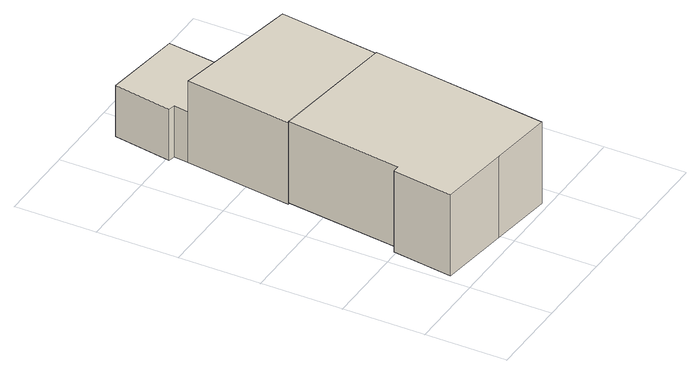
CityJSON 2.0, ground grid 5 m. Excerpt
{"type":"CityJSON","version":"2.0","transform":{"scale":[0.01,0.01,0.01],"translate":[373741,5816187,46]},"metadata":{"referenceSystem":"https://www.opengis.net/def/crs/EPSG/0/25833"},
"CityObjects":{
"building1":{"type":"Building","attributes":{"Gemeindeschluessel":"11000005","BezugspunktDach":"2200","function":"31001_1010","measuredHeight":7.69,"storeysAboveGround":1},"address":[{"country":"Germany","locality":"Berlin","thoroughfareNumber":"24","thoroughfareName":"Außenweg"}],"geometry":[{"type":"Solid","lod":"1","boundaries":[[[[0,1,2,3,4,5,6,7]],[[8,9,10,11,12,13,14,15]],[[8,15,7,6]],[[9,8,6,5]],[[10,9,5,4]],[[11,10,4,3]],[[12,11,3,2]],[[13,12,2,1]],[[14,13,1,0]],[[15,14,0,7]]]]}]},
"building2":{"type":"Building","attributes":{"Gemeindeschluessel":"11000005","function":"31001_1010"},"address":[{"country":"Germany","locality":"Berlin","thoroughfareNumber":"26","thoroughfareName":"Außenweg"}],"children":["building2-1","building2-2"]},
"building2-1":{"type":"BuildingPart","attributes":{"BezugspunktDach":"2200","measuredHeight":7.3,"storeysAboveGround":1},"parents":["building2"],"geometry":[{"type":"MultiSurface","lod":"1","boundaries":[[[16,17,18,19,20,21,22]],[[23,24,25,26,27,28,29]],[[23,29,22,21]],[[30,31,23,21,20]],[[32,30,24,20,19]],[[26,25,19,18]],[[27,26,18,17]],[[28,27,17,16]],[[29,28,16,22]],[[24,23,31,30]],[[33,25,34,24,30,32]]]}]},
"building2-2":{"type":"BuildingPart","attributes":{"BezugspunktDach":"2200","measuredHeight":3.32,"storeysAboveGround":1},"parents":["building2"],"geometry":[{"type":"MultiSurface","lod":"1","boundaries":[[[35,31,32,36,37,38]],[[39,40,25,23,41,42]],[[39,42,38,37]],[[40,39,37,36]],[[25,40,36,32]],[[41,23,31,35]],[[42,41,35,38]],[[24,30,31,23]],[[32,30,24,25]]]}]}
},
"vertices":[
[477,81,628],[868,32,628],[1018,1123,628],[621,1174,628],[223,1224,628],[133,508,628],[90,509,628],[37,137,628],[90,509,100],[133,508,100],[223,1224,100],[621,1174,100],[1018,1123,100],[868,32,100],[477,81,100],[37,137,100],
[621,1174,620],[1018,1123,620],[1103,1741,620],[757,1803,620],[705,1812,620],[307,1884,620],[223,1224,620],[307,1884,89],[705,1812,89],[757,1803,89],[1103,1741,89],[1018,1123,89],[621,1174,89],[223,1224,89],[705,1812,421],[307,1884,421],[757,1803,421],[757,1803,335],[726,1809,89],
[318,1972,421],[822,2277,421],[338,2340,421],[278,1981,421],[338,2340,89],[822,2277,89],[318,1972,89],[278,1981,89]
]}
